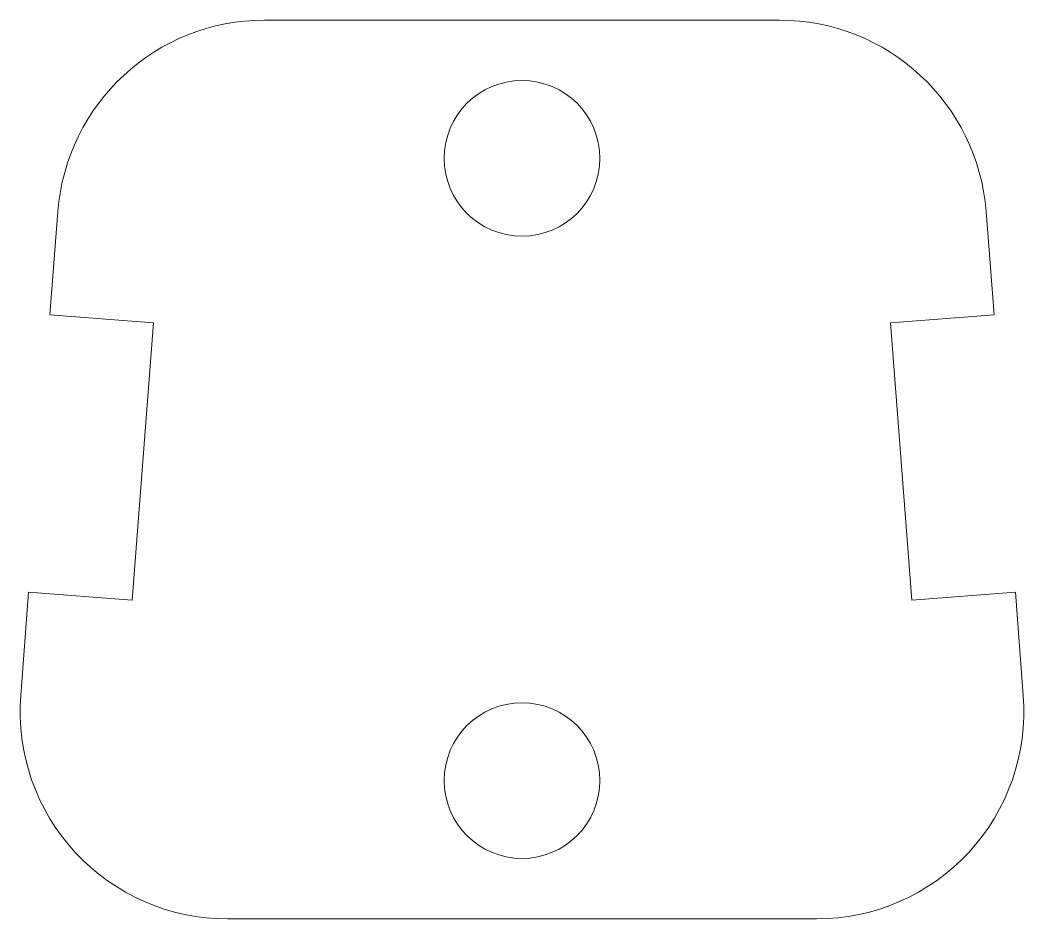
# Model space of a CAD drawing. Header units: inches. Extents: x -0.61 to 0.61, y 0 to 1.08.
import ezdxf

# ---------------------------------------------------------------- set-up
doc = ezdxf.new("R2010")
doc.units = ezdxf.units.IN
doc.header["$MEASUREMENT"] = 0

msp = doc.modelspace()

# ---------------------------------------------------------------- linework, layer by layer
at = {"color": 7, "linetype": 'Continuous', "lineweight": 15}
for p, q in [((-0.3102, 1.0833), (0.3102, 1.0833)), ((-0.569, 0.7279), (-0.5594, 0.8525)), ((0.5594, 0.8525), (0.569, 0.7279)), ((-0.4444, 0.7183), (-0.569, 0.7279)), ((0.569, 0.7279), (0.4444, 0.7183)), ((-0.4701, 0.3842), (-0.4444, 0.7183)), ((0.4701, 0.3842), (0.4444, 0.7183)), ((-0.6043, 0.2692), (-0.5947, 0.3938)), ((-0.4701, 0.3842), (-0.5947, 0.3938)), ((0.5947, 0.3938), (0.4701, 0.3842)), ((0.5947, 0.3938), (0.6043, 0.2692)), ((-0.355, 0), (0.355, 0))]:
    msp.add_line(p, q, dxfattribs=at)
for centre in [(0, 0.9167), (0, 0.1667)]:
    msp.add_circle(centre, 0.0938, dxfattribs=at)
for centre, start, end in [((-0.3102, 0.8333), 90, 175.6013), ((0.3102, 0.8333), 4.3987, 90), ((-0.355, 0.25), 175.6013, 270), ((0.355, 0.25), 270, 4.3987)]:
    msp.add_arc(centre, 0.25, start, end, dxfattribs=at)

doc.saveas('drawing.dxf')
